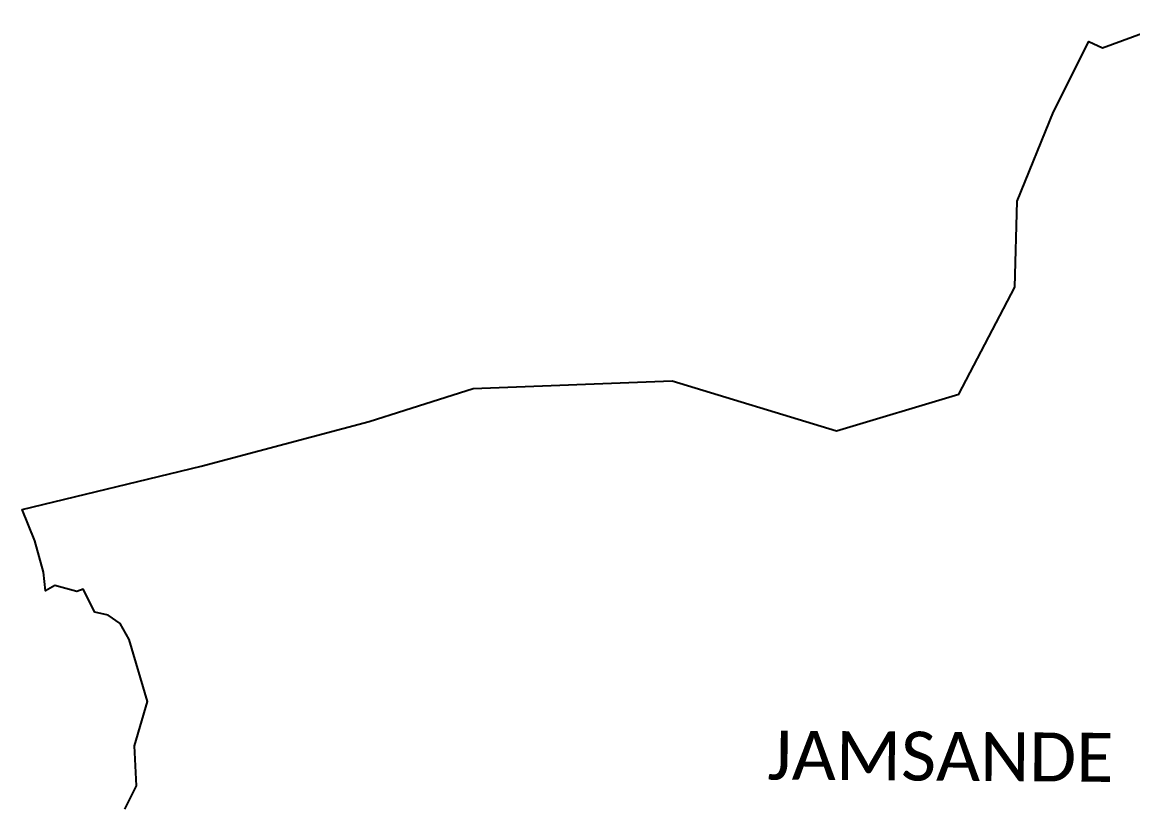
# Model space of a CAD drawing. Header units: metres. Extents: x 325511 to 333768, y 1808927 to 1815015.
# Drawn here: x 325983 to 330079, y 1811825 to 1814723 of the extents above; entities that cross this region are included whole.
import ezdxf

# ---------------------------------------------------------------- set-up
doc = ezdxf.new("R2010")
doc.units = ezdxf.units.M
doc.layers.add('village', color=3, linetype='Continuous')
doc.layers.add('VILLAGE NAME', color=250, linetype='Continuous')

msp = doc.modelspace()

# ---------------------------------------------------------------- linework, layer by layer
at = {"layer": 'village', "color": 3, "true_color": 0x00ff00}
msp.add_polyline3d([(326361.8, 1811823.1, 0), (326404.3, 1811909.8, 0), (326396.7, 1812057.2, 0), (326445.2, 1812220.5, 0), (326377.5, 1812448.6, 0), (326344.3, 1812506.8, 0), (326299.7, 1812538.2, 0), (326250.3, 1812549.6, 0), (326207.3, 1812634.3, 0), (326184.3, 1812624.9, 0), (326103.1, 1812648, 0), (326069.5, 1812627.9, 0), (326061.8, 1812696.2, 0), (326029.7, 1812812.5, 0), (325983.1, 1812927.6, 0), (326643.2, 1813087.6, 0), (327263, 1813252.2, 0), (327393.6, 1813293.3, 0), (327646.2, 1813372.9, 0), (328380.4, 1813401.2, 0), (328985.4, 1813217.6, 0), (329437.4, 1813352.9, 0), (329644, 1813747.1, 0), (329652.6, 1814064.1, 0), (329786.2, 1814393.1, 0), (329916.2, 1814652.2, 0), (329967.2, 1814628.3, 0), (330225.1, 1814722.8, 0)], dxfattribs=at)

# ---------------------------------------------------------------- texts
at = {"layer": 'VILLAGE NAME', "insert": (328732, 1812112.6), "char_height": 180.345, "attachment_point": 1, "rotation": 359.6139}
msp.add_mtext_dynamic_manual_height_columns('{\\fCalibri|b0|i0|c0|p34;JAMSANDE}', width=1779.605, gutter_width=901.7, heights=[0], dxfattribs=at)

doc.saveas('drawing.dxf')
